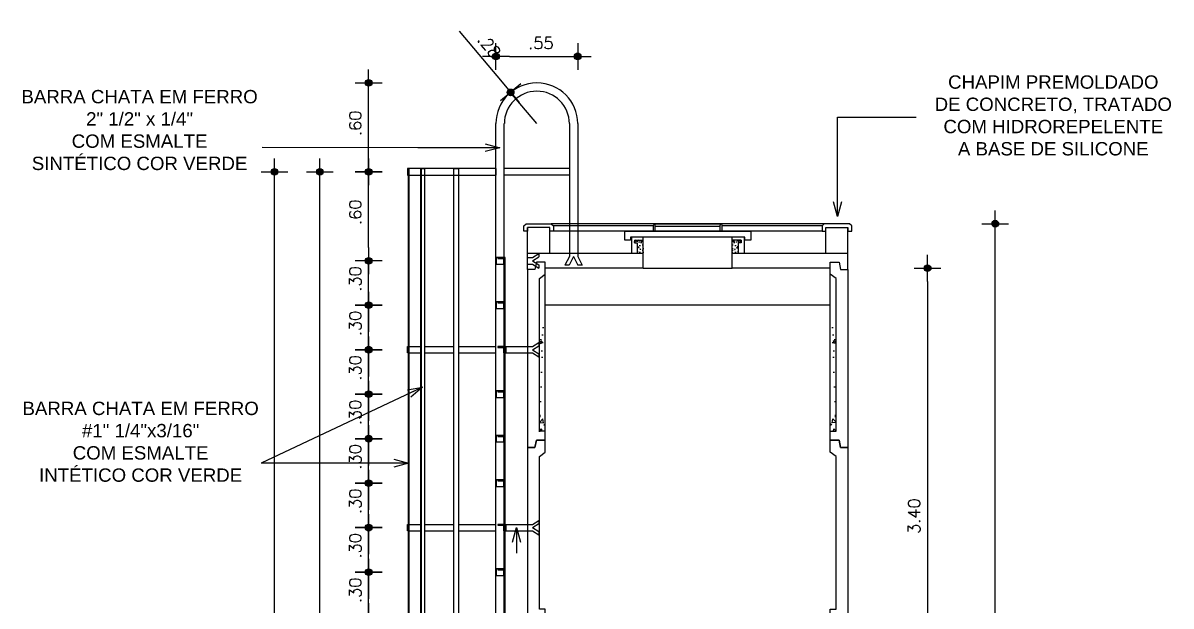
# Model space of a CAD drawing. Header units: millimetres. Extents: x 490 to 675, y -160 to -87.
# Drawn here: x 535.87 to 543.61, y -100.07 to -96.14 of the extents above; entities that cross this region are included whole.
import ezdxf
from ezdxf.xclip import XClip

# ---------------------------------------------------------------- set-up
doc = ezdxf.new("R2010")
doc.units = ezdxf.units.MM
doc.header["$LTSCALE"] = 2.5
doc.header["$XCLIPFRAME"] = 2
doc.linetypes.add('DASHED2', pattern=[0.375, 0.25, -0.125])
doc.linetypes.add('HIDDEN2', pattern=[0.1875, 0.125, -0.0625])
for name, color, linetype in [('AN_ESPECS', 7, 'Continuous'), ('ARQ_ALVENARIA', 1, 'Continuous'), ('ARQ_CORTE', 3, 'Continuous'), ('ARQ_ESTRUTURA', 6, 'Continuous'), ('ARQ_HAT', 8, 'Continuous'), ('ARQ_PROJEÇÃO', 8, 'DASHED2'), ('ARQ_VISTA1', 7, 'Continuous'), ('ARQ_VISTA2', 2, 'Continuous'), ('COTAS', 1, 'Continuous'), ('Leader', 1, 'Continuous'), ('TXAMB', 2, 'Continuous')]:
    doc.layers.add(name, color=color, linetype=linetype)
doc.styles.add('ARIAL', font='arial.ttf')
doc.styles.add('COTA50', font='ROMANS.shx')
doc.dimstyles.new('COTA50', dxfattribs={"dimtxt": 0.08, "dimasz": 0.09, "dimexe": 0.05, "dimexo": 0.95, "dimgap": 0.05, "dimtad": 1, "dimzin": 4, "dimdsep": 46, "dimtxsty": 'COTA50', "dimblk": 'bola', "dimcen": -0.1, "dimdle": 0.05, "dimse1": 1, "dimse2": 1, "dimclrd": 256, "dimclre": 3, "dimclrt": 2, "dimadec": 0, "dimazin": 0, "dimtfac": 1, "dimtix": 1, "dimtmove": 2, "dimatfit": 3, "dimldrblk": 'bola', "dimfxl": 1, "dimtvp": 1.25, "dimtolj": 1, "dimtzin": 4, "dimarcsym": 0})
doc.dimstyles.new('COTA50$7', dxfattribs={"dimtxt": 0.09, "dimasz": 0.1, "dimexe": 0.05, "dimexo": 0.95, "dimgap": 0.1, "dimtad": 1, "dimzin": 4, "dimdsep": 46, "dimtxsty": 'COTA50', "dimblk": 'USERTICK', "dimblk1": 'OPEN30', "dimblk2": 'OPEN30', "dimsah": 1, "dimcen": -0.1, "dimdle": 0.05, "dimse1": 1, "dimse2": 1, "dimclrd": 256, "dimclre": 3, "dimclrt": 2, "dimadec": 0, "dimazin": 0, "dimtfac": 1, "dimtix": 1, "dimtmove": 2, "dimatfit": 3, "dimldrblk": 'OPEN30', "dimfxl": 1, "dimtvp": 1.25, "dimtolj": 1, "dimtzin": 4, "dimarcsym": 0})

# ---------------------------------------------------------------- blocks, each defined once
blk = doc.blocks.new('Degrau_Corte3')
at = {"layer": 'ARQ_VISTA1'}
for p, q in [((-0.7973, 0.0221), (-0.7198, 0.0221)), ((-0.6928, 0.0221), (-0.4958, 0.0221)), ((-0.4641, 0.0221), (-0.2125, 0.0221)), ((-0.15, 0.0221), (0, 0.0221)), ((-0.1436, -0.0221), (-0.1436, 0.0221)), ((-0.7973, -0.0221), (-0.7198, -0.0221)), ((-0.6928, -0.0221), (-0.4958, -0.0221)), ((-0.4641, -0.0221), (-0.2125, -0.0221)), ((-0.15, -0.0221), (0, -0.0221))]:
    blk.add_line(p, q, dxfattribs=at)
at = {"layer": 'ARQ_VISTA2', "color": 3}
for points in [[(-0.8036, -0.0221), (-0.81, -0.0221), (-0.81, 0.0221), (-0.8036, 0.0221)], [(-0.2005, 0.0157), (-0.1627, 0.0157), (-0.1627, -0.0221), (-0.1563, -0.0221), (-0.1563, 0.0221), (-0.2005, 0.0221)]]:
    blk.add_lwpolyline(points, close=True, dxfattribs=at)
blk = doc.blocks.new('Chumbador')
at = {"linetype": 'HIDDEN2'}
for p, q in [((0, 0), (0.033, 0)), ((0.033, 0), (0.0757, 0.0269)), ((0.033, -0.0221), (0.0757, 0.0048)), ((0.0757, 0.0269), (0.0757, 0.0048)), ((0, -0.0442), (0.033, -0.0442)), ((0.033, -0.0221), (0.0757, -0.049)), ((0.033, -0.0442), (0.0757, -0.071)), ((0.0757, -0.049), (0.0757, -0.071))]:
    blk.add_line(p, q, dxfattribs=at)
blk = doc.blocks.new('_OPEN30')
at = {"color": 0, "linetype": 'ByBlock', "ltscale": 0.5}
for p, q in [((-1, 0.268), (0, 0)), ((0, 0), (-1, -0.268)), ((0, 0), (-1, 0))]:
    blk.add_line(p, q, dxfattribs=at)
blk = doc.blocks.new('USERTICK')
at = {"color": 0}
for p, q in [((0, 1), (0, -1)), ((-1, 0), (1, 0))]:
    blk.add_line(p, q, dxfattribs=at)
blk.add_circle((0, 0), 0.25, dxfattribs=at)
blk = doc.blocks.new('bola')
blk.add_hatch(color=0).paths.add_polyline_path([(-0.25, 0, 1), (0.25, 0, 1)])
at = {"color": 0}
for p, q in [((0, 1), (0, 0.25)), ((-1, 0), (-0.25, 0)), ((0.25, 0), (1, 0)), ((0, -0.25), (0, -1))]:
    blk.add_line(p, q, dxfattribs=at)
blk.add_circle((0, 0), 0.25, dxfattribs=at)
blk = doc.blocks.new('*D97')
at = {"layer": 'COTAS', "lineweight": -2}
for p, q in [((538.2024, -100.0522), (538.2024, -99.9622)), ((538.2024, -100.4422), (538.2024, -100.1422)), ((538.2024, -100.5322), (538.2024, -100.6222))]:
    blk.add_line(p, q, dxfattribs=at)
at = {"layer": 'DEFPOINTS', "color": 0}
for p in [(538.2024, -100.1422), (539.039, -100.1422), (539.1827, -100.4422)]:
    blk.add_point(p, dxfattribs=at)
at = {"layer": 'COTAS', "lineweight": -2, "xscale": 0.09, "yscale": 0.09, "zscale": 0.09}
for p, rotation in [((538.2024, -100.1422), 270), ((538.2024, -100.4422), 90)]:
    blk.add_blockref('bola', p, dxfattribs=dict(at, rotation=rotation))
at = {"layer": 'COTAS', "color": 2, "insert": (538.1124, -100.2922), "char_height": 0.08, "attachment_point": 5, "rotation": 90, "style": 'COTA50'}
blk.add_mtext('\\A1; .30', dxfattribs=at)
blk = doc.blocks.new('*D98')
at = {"layer": 'COTAS', "lineweight": -2}
for p, q in [((538.2024, -99.7522), (538.2024, -99.6622)), ((538.2024, -100.1422), (538.2024, -99.8422)), ((538.2024, -100.2322), (538.2024, -100.3222))]:
    blk.add_line(p, q, dxfattribs=at)
at = {"layer": 'DEFPOINTS', "color": 0}
for p in [(538.2024, -99.8422), (539.039, -99.8422), (539.1827, -100.1422)]:
    blk.add_point(p, dxfattribs=at)
at = {"layer": 'COTAS', "lineweight": -2, "xscale": 0.09, "yscale": 0.09, "zscale": 0.09}
for p, rotation in [((538.2024, -99.8422), 270), ((538.2024, -100.1422), 90)]:
    blk.add_blockref('bola', p, dxfattribs=dict(at, rotation=rotation))
at = {"layer": 'COTAS', "color": 2, "insert": (538.1124, -99.9922), "char_height": 0.08, "attachment_point": 5, "rotation": 90, "style": 'COTA50'}
blk.add_mtext('\\A1; .30', dxfattribs=at)
blk = doc.blocks.new('*D99')
at = {"layer": 'COTAS', "lineweight": -2}
for p, q in [((538.2024, -99.4522), (538.2024, -99.3622)), ((538.2024, -99.8422), (538.2024, -99.5422)), ((538.2024, -99.9322), (538.2024, -100.0222))]:
    blk.add_line(p, q, dxfattribs=at)
at = {"layer": 'DEFPOINTS', "color": 0}
for p in [(538.2024, -99.5422), (539.039, -99.5422), (539.1827, -99.8422)]:
    blk.add_point(p, dxfattribs=at)
at = {"layer": 'COTAS', "lineweight": -2, "xscale": 0.09, "yscale": 0.09, "zscale": 0.09}
for p, rotation in [((538.2024, -99.5422), 270), ((538.2024, -99.8422), 90)]:
    blk.add_blockref('bola', p, dxfattribs=dict(at, rotation=rotation))
at = {"layer": 'COTAS', "color": 2, "insert": (538.1124, -99.6922), "char_height": 0.08, "attachment_point": 5, "rotation": 90, "style": 'COTA50'}
blk.add_mtext('\\A1; .30', dxfattribs=at)
blk = doc.blocks.new('*D100')
at = {"layer": 'COTAS', "lineweight": -2}
for p, q in [((538.2024, -99.1522), (538.2024, -99.0622)), ((538.2024, -99.5422), (538.2024, -99.2422)), ((538.2024, -99.6322), (538.2024, -99.7222))]:
    blk.add_line(p, q, dxfattribs=at)
at = {"layer": 'DEFPOINTS', "color": 0}
for p in [(538.2024, -99.2422), (539.039, -99.2422), (539.1827, -99.5422)]:
    blk.add_point(p, dxfattribs=at)
at = {"layer": 'COTAS', "lineweight": -2, "xscale": 0.09, "yscale": 0.09, "zscale": 0.09}
for p, rotation in [((538.2024, -99.2422), 270), ((538.2024, -99.5422), 90)]:
    blk.add_blockref('bola', p, dxfattribs=dict(at, rotation=rotation))
at = {"layer": 'COTAS', "color": 2, "insert": (538.1124, -99.3922), "char_height": 0.08, "attachment_point": 5, "rotation": 90, "style": 'COTA50'}
blk.add_mtext('\\A1; .30', dxfattribs=at)
blk = doc.blocks.new('*D101')
at = {"layer": 'COTAS', "lineweight": -2}
for p, q in [((538.2024, -98.8522), (538.2024, -98.7622)), ((538.2024, -99.2422), (538.2024, -98.9422)), ((538.2024, -99.3322), (538.2024, -99.4222))]:
    blk.add_line(p, q, dxfattribs=at)
at = {"layer": 'DEFPOINTS', "color": 0}
for p in [(538.2024, -98.9422), (539.039, -98.9422), (539.1827, -99.2422)]:
    blk.add_point(p, dxfattribs=at)
at = {"layer": 'COTAS', "lineweight": -2, "xscale": 0.09, "yscale": 0.09, "zscale": 0.09}
for p, rotation in [((538.2024, -98.9422), 270), ((538.2024, -99.2422), 90)]:
    blk.add_blockref('bola', p, dxfattribs=dict(at, rotation=rotation))
at = {"layer": 'COTAS', "color": 2, "insert": (538.1124, -99.0922), "char_height": 0.08, "attachment_point": 5, "rotation": 90, "style": 'COTA50'}
blk.add_mtext('\\A1; .30', dxfattribs=at)
blk = doc.blocks.new('*D102')
at = {"layer": 'COTAS', "lineweight": -2}
for p, q in [((538.2024, -98.2522), (538.2024, -98.1622)), ((538.2024, -98.6422), (538.2024, -98.3422)), ((538.2024, -98.7322), (538.2024, -98.8222))]:
    blk.add_line(p, q, dxfattribs=at)
at = {"layer": 'DEFPOINTS', "color": 0}
for p in [(538.2024, -98.3422), (539.039, -98.3422), (539.1827, -98.6422)]:
    blk.add_point(p, dxfattribs=at)
at = {"layer": 'COTAS', "lineweight": -2, "xscale": 0.09, "yscale": 0.09, "zscale": 0.09}
for p, rotation in [((538.2024, -98.3422), 270), ((538.2024, -98.6422), 90)]:
    blk.add_blockref('bola', p, dxfattribs=dict(at, rotation=rotation))
at = {"layer": 'COTAS', "color": 2, "insert": (538.1124, -98.4922), "char_height": 0.08, "attachment_point": 5, "rotation": 90, "style": 'COTA50'}
blk.add_mtext('\\A1; .30', dxfattribs=at)
blk = doc.blocks.new('*D103')
at = {"layer": 'COTAS', "lineweight": -2}
for p, q in [((538.2024, -97.9522), (538.2024, -97.8622)), ((538.2024, -98.3422), (538.2024, -98.0422)), ((538.2024, -98.4322), (538.2024, -98.5222))]:
    blk.add_line(p, q, dxfattribs=at)
at = {"layer": 'DEFPOINTS', "color": 0}
for p in [(538.2024, -98.0422), (539.039, -98.0422), (539.1827, -98.3422)]:
    blk.add_point(p, dxfattribs=at)
at = {"layer": 'COTAS', "lineweight": -2, "xscale": 0.09, "yscale": 0.09, "zscale": 0.09}
for p, rotation in [((538.2024, -98.0422), 270), ((538.2024, -98.3422), 90)]:
    blk.add_blockref('bola', p, dxfattribs=dict(at, rotation=rotation))
at = {"layer": 'COTAS', "color": 2, "insert": (538.1124, -98.1922), "char_height": 0.08, "attachment_point": 5, "rotation": 90, "style": 'COTA50'}
blk.add_mtext('\\A1; .30', dxfattribs=at)
blk = doc.blocks.new('*D104')
at = {"layer": 'COTAS', "lineweight": -2}
for p, q in [((538.2024, -97.6522), (538.2024, -97.5622)), ((538.2024, -98.0422), (538.2024, -97.7422)), ((538.2024, -98.1322), (538.2024, -98.2222))]:
    blk.add_line(p, q, dxfattribs=at)
at = {"layer": 'DEFPOINTS', "color": 0}
for p in [(538.2024, -97.7422), (539.039, -97.7422), (539.1827, -98.0422)]:
    blk.add_point(p, dxfattribs=at)
at = {"layer": 'COTAS', "lineweight": -2, "xscale": 0.09, "yscale": 0.09, "zscale": 0.09}
for p, rotation in [((538.2024, -97.7422), 270), ((538.2024, -98.0422), 90)]:
    blk.add_blockref('bola', p, dxfattribs=dict(at, rotation=rotation))
at = {"layer": 'COTAS', "color": 2, "insert": (538.1124, -97.8922), "char_height": 0.08, "attachment_point": 5, "rotation": 90, "style": 'COTA50'}
blk.add_mtext('\\A1; .30', dxfattribs=at)
blk = doc.blocks.new('*D105')
at = {"layer": 'COTAS', "lineweight": -2}
blk.add_line((538.2024, -97.0522), (538.2024, -96.6322), dxfattribs=at)
at = {"layer": 'DEFPOINTS', "color": 0}
for p in [(538.2024, -96.5422), (539.2455, -96.5422), (538.3687, -97.1422)]:
    blk.add_point(p, dxfattribs=at)
at = {"layer": 'COTAS', "lineweight": -2, "xscale": 0.09, "yscale": 0.09, "zscale": 0.09}
for p, rotation in [((538.2024, -96.5422), 90), ((538.2024, -97.1422), 270)]:
    blk.add_blockref('bola', p, dxfattribs=dict(at, rotation=rotation))
at = {"layer": 'COTAS', "color": 2, "insert": (538.1124, -96.8422), "char_height": 0.08, "attachment_point": 5, "rotation": 90, "style": 'COTA50'}
blk.add_mtext('\\A1; .60', dxfattribs=at)
blk = doc.blocks.new('*D106')
at = {"layer": 'COTAS', "lineweight": -2}
blk.add_line((537.8728, -109.0522), (537.8728, -97.2322), dxfattribs=at)
at = {"layer": 'DEFPOINTS', "color": 0}
for p in [(537.8728, -97.1422), (538.4632, -97.1422), (538.3727, -109.1422)]:
    blk.add_point(p, dxfattribs=at)
at = {"layer": 'COTAS', "lineweight": -2, "xscale": 0.09, "yscale": 0.09, "zscale": 0.09}
for p, rotation in [((537.8728, -97.1422), 90), ((537.8728, -109.1422), 270)]:
    blk.add_blockref('bola', p, dxfattribs=dict(at, rotation=rotation))
at = {"layer": 'COTAS', "color": 2, "insert": (537.7828, -103.1422), "char_height": 0.08, "attachment_point": 5, "rotation": 90, "style": 'COTA50'}
blk.add_mtext('\\A1; 12.00', dxfattribs=at)
blk = doc.blocks.new('*D107')
at = {"layer": 'COTAS', "lineweight": -2}
for p, q in [((538.2024, -98.5522), (538.2024, -98.4622)), ((538.2024, -98.9422), (538.2024, -98.6422)), ((538.2024, -99.0322), (538.2024, -99.1222))]:
    blk.add_line(p, q, dxfattribs=at)
at = {"layer": 'DEFPOINTS', "color": 0}
for p in [(538.2024, -98.6422), (539.039, -98.6422), (539.1827, -98.9422)]:
    blk.add_point(p, dxfattribs=at)
at = {"layer": 'COTAS', "lineweight": -2, "xscale": 0.09, "yscale": 0.09, "zscale": 0.09}
for p, rotation in [((538.2024, -98.6422), 270), ((538.2024, -98.9422), 90)]:
    blk.add_blockref('bola', p, dxfattribs=dict(at, rotation=rotation))
at = {"layer": 'COTAS', "color": 2, "insert": (538.1124, -98.7922), "char_height": 0.08, "attachment_point": 5, "rotation": 90, "style": 'COTA50'}
blk.add_mtext('\\A1; .30', dxfattribs=at)
blk = doc.blocks.new('*D178')
at = {"layer": 'COTAS', "lineweight": -2}
blk.add_line((539.1507, -96.3638), (539.5213, -96.3638), dxfattribs=at)
at = {"layer": 'DEFPOINTS', "color": 0}
for p in [(539.6113, -96.3638), (539.0607, -96.8175), (539.6113, -96.8175)]:
    blk.add_point(p, dxfattribs=at)
at = {"layer": 'COTAS', "lineweight": -2, "xscale": 0.09, "yscale": 0.09, "zscale": 0.09, "rotation": 180}
blk.add_blockref('bola', (539.0607, -96.3638), dxfattribs=at)
at = {"layer": 'COTAS', "lineweight": -2, "xscale": 0.09, "yscale": 0.09, "zscale": 0.09}
blk.add_blockref('bola', (539.6113, -96.3638), dxfattribs=at)
at = {"layer": 'COTAS', "color": 2, "insert": (539.336, -96.2738), "char_height": 0.08, "attachment_point": 5, "style": 'COTA50'}
blk.add_mtext('\\A1; .55', dxfattribs=at)
blk = doc.blocks.new('*D179')
at = {"layer": 'COTAS', "lineweight": -2}
for p, q in [((538.8135, -96.1928), (539.1016, -96.5373)), ((539.336, -96.8175), (539.1594, -96.6063))]:
    blk.add_line(p, q, dxfattribs=at)
at = {"layer": 'DEFPOINTS', "color": 0}
for p in [(539.1594, -96.6063), (539.336, -96.8175)]:
    blk.add_point(p, dxfattribs=at)
at = {"layer": 'COTAS', "lineweight": -2, "xscale": 0.09, "yscale": 0.09, "zscale": 0.09, "rotation": 309.908874153343}
blk.add_blockref('bola', (539.1594, -96.6063), dxfattribs=at)
at = {"layer": 'COTAS', "color": 2, "insert": (538.9977, -96.2728), "char_height": 0.08, "attachment_point": 5, "rotation": 309.90887, "style": 'COTA50'}
blk.add_mtext('\\A1; .28', dxfattribs=at)
blk = doc.blocks.new('*D108')
at = {"layer": 'COTAS', "lineweight": -2}
blk.add_line((538.2024, -97.6522), (538.2024, -97.2322), dxfattribs=at)
at = {"layer": 'DEFPOINTS', "color": 0}
for p in [(538.2024, -97.1422), (538.3687, -97.1422), (539.1827, -97.7422)]:
    blk.add_point(p, dxfattribs=at)
at = {"layer": 'COTAS', "lineweight": -2, "xscale": 0.09, "yscale": 0.09, "zscale": 0.09}
for p, rotation in [((538.2024, -97.1422), 90), ((538.2024, -97.7422), 270)]:
    blk.add_blockref('bola', p, dxfattribs=dict(at, rotation=rotation))
at = {"layer": 'COTAS', "color": 2, "insert": (538.1124, -97.4422), "char_height": 0.08, "attachment_point": 5, "rotation": 90, "style": 'COTA50'}
blk.add_mtext('\\A1; .60', dxfattribs=at)
blk = doc.blocks.new('*D131')
at = {"layer": 'COTAS', "lineweight": -2}
blk.add_line((537.5684, -109.6522), (537.5684, -97.2322), dxfattribs=at)
at = {"layer": 'DEFPOINTS', "color": 0}
for p in [(537.5684, -97.1422), (538.4632, -97.1422), (539.0263, -109.7422)]:
    blk.add_point(p, dxfattribs=at)
at = {"layer": 'COTAS', "lineweight": -2, "xscale": 0.09, "yscale": 0.09, "zscale": 0.09}
for p, rotation in [((537.5684, -97.1422), 90), ((537.5684, -109.7422), 270)]:
    blk.add_blockref('bola', p, dxfattribs=dict(at, rotation=rotation))
at = {"layer": 'COTAS', "color": 2, "insert": (537.4784, -103.4422), "char_height": 0.08, "attachment_point": 5, "rotation": 90, "style": 'COTA50'}
blk.add_mtext('\\A1; 12.60', dxfattribs=at)
blk = doc.blocks.new('*D185')
at = {"layer": 'COTAS', "lineweight": -2}
blk.add_line((542.426, -110.5022), (542.426, -97.5822), dxfattribs=at)
at = {"layer": 'DEFPOINTS', "color": 0}
for p in [(541.4332, -97.4922), (542.426, -97.4922), (541.4332, -110.5922)]:
    blk.add_point(p, dxfattribs=at)
at = {"layer": 'COTAS', "lineweight": -2, "xscale": 0.09, "yscale": 0.09, "zscale": 0.09}
for p, rotation in [((542.426, -97.4922), 90), ((542.426, -110.5922), 270)]:
    blk.add_blockref('bola', p, dxfattribs=dict(at, rotation=rotation))
at = {"layer": 'COTAS', "color": 2, "insert": (542.336, -104.0422), "char_height": 0.08, "attachment_point": 5, "rotation": 90, "style": 'COTA50'}
blk.add_mtext('\\A1; 13.10', dxfattribs=at)
blk = doc.blocks.new('*D186')
at = {"layer": 'COTAS', "lineweight": -2}
blk.add_line((541.9697, -97.8822), (541.9697, -101.1022), dxfattribs=at)
at = {"layer": 'DEFPOINTS', "color": 0}
for p in [(541.3132, -97.7922), (541.2032, -101.1922), (541.9697, -101.1922)]:
    blk.add_point(p, dxfattribs=at)
at = {"layer": 'COTAS', "lineweight": -2, "xscale": 0.09, "yscale": 0.09, "zscale": 0.09}
for p, rotation in [((541.9697, -97.7922), 90), ((541.9697, -101.1922), 270)]:
    blk.add_blockref('bola', p, dxfattribs=dict(at, rotation=rotation))
at = {"layer": 'COTAS', "color": 2, "insert": (541.8797, -99.4922), "char_height": 0.08, "attachment_point": 5, "rotation": 90, "style": 'COTA50'}
blk.add_mtext('\\A1; 3.40', dxfattribs=at)

msp = doc.modelspace()

# ---------------------------------------------------------------- hatches: boundary and pattern name
at = {"layer": 'ARQ_HAT'}
h = msp.add_hatch(dxfattribs=at)
h.set_pattern_fill('AR-CONC,_O', color=256, scale=0.0075)
h.set_pattern_definition([(130, (220.980455, -52.425543), (-0.0537945137, -0.00470641), [0.005625, -0.061875]), (185, (220.980455, -52.42554), (0.01040635, 0.05641441), [0.0045, -0.0495]), (79.5486, (220.97597, -52.425935), (-0.043388204, 0.051707966), [0.004780514, -0.052585658]), (133.8158, (220.980455, -52.41054), (-0.080043079, -0.012413926), [0.0084375, -0.0928125]), (83.3644, (220.973785, -52.41158), (-0.070099703, 0.07305884), [0.007170772, -0.078878475]), (188.8158, (220.980455, -52.41054), (-0.070099646, 0.073058895), [0.00675, -0.07425]), (159, (220.972955, -52.414293), (-0.044768029, -0.030196417), [0.005625, -0.061875]), (214, (220.972955, -52.41429), (-0.01824865, 0.054386253), [0.0045, -0.0495]), (108.5486, (220.969225, -52.41681), (-0.063016697, 0.024189787), [0.004780514, -0.052585658]), (142.5, (220.980455, -52.425543), (-0.0009119891, 0.024967039), [0, -0.0489, 0, -0.05025, 0, -0.0496875]), (172.5, (220.980455, -52.425543), (-0.0197302153, 0.0295808784), [0, -0.02865, 0, -0.047775, 0, -0.0189375]), (212.5, (220.99718, -52.425543), (-0.0400366827, -0.0016916154), [0, -0.01875, 0, -0.0585, 0, -0.077625]), (222.5, (221.00468, -52.425543), (-0.0437389627, 0.0075078737), [0, -0.024375, 0, -0.03885, 0, -0.055125])])
h.paths.add_polyline_path([(540.0132, -97.6222), (539.9932, -97.6222), (539.9932, -97.6022), (540.0532, -97.6022), (540.0532, -97.6922), (540.0132, -97.6922)])
h = msp.add_hatch(dxfattribs=at)
h.set_pattern_fill('AR-CONC,_O', color=256, scale=0.0075)
h.set_pattern_definition([(50, (859.725883, -52.425543), (0.0537945137, -0.00470641), [0.005625, -0.061875]), (355, (859.725883, -52.42554), (-0.01040635, 0.05641441), [0.0045, -0.0495]), (100.4514, (859.730366, -52.425935), (0.043388204, 0.051707966), [0.004780514, -0.052585658]), (46.1842, (859.72588, -52.41054), (0.080043079, -0.012413926), [0.0084375, -0.0928125]), (96.6356, (859.73255, -52.41158), (0.070099703, 0.07305884), [0.007170772, -0.078878475]), (351.1842, (859.72588, -52.41054), (0.070099646, 0.073058895), [0.00675, -0.07425]), (21, (859.733383, -52.414293), (0.044768029, -0.030196417), [0.005625, -0.061875]), (326, (859.733383, -52.41429), (0.01824865, 0.054386253), [0.0045, -0.0495]), (71.4514, (859.737114, -52.41681), (0.063016697, 0.024189787), [0.004780514, -0.052585658]), (37.5, (859.725883, -52.425543), (0.0009119891, 0.024967039), [0, -0.0489, 0, -0.05025, 0, -0.0496875]), (7.5, (859.725883, -52.425543), (0.0197302153, 0.0295808784), [0, -0.02865, 0, -0.047775, 0, -0.0189375]), (327.5, (859.709158, -52.425543), (0.0400366827, -0.0016916154), [0, -0.01875, 0, -0.0585, 0, -0.077625]), (317.5, (859.701658, -52.425543), (0.0437389627, 0.0075078737), [0, -0.024375, 0, -0.03885, 0, -0.055125])])
h.paths.add_polyline_path([(540.6932, -97.6222), (540.7132, -97.6222), (540.7132, -97.6022), (540.6532, -97.6022), (540.6532, -97.6922), (540.6932, -97.6922)])
h = msp.add_hatch(dxfattribs=at)
h.set_pattern_fill('AR-CONC', color=256, scale=0.03, style=0)
h.set_pattern_definition([(50, (539.35317, -98.89221), (0.21518, -0.018826), [0.0225, -0.2475]), (355, (539.35317, -98.8922), (-0.041625, 0.22566), [0.018, -0.198]), (100.45, (539.3711, -98.89378), (0.17355, 0.20683), [0.01912, -0.210343]), (46.184, (539.35317, -98.8322), (0.32017, -0.04966), [0.03375, -0.37125]), (96.636, (539.37985, -98.83635), (0.2804, 0.29224), [0.02868, -0.31551]), (351.184, (539.35317, -98.8322), (0.2804, 0.29224), [0.027, -0.297]), (21, (539.38317, -98.84721), (0.17907, -0.120786), [0.0225, -0.2475]), (326, (539.38317, -98.8472), (0.072995, 0.217545), [0.018, -0.198]), (71.45, (539.3981, -98.85728), (0.252067, 0.09676), [0.01912, -0.210343]), (37.5, (539.35317, -98.89221), (0.003648, 0.099868), [0, -0.1956, 0, -0.201, 0, -0.19875]), (7.5, (539.35317, -98.89221), (0.078921, 0.118324), [0, -0.1146, 0, -0.1911, 0, -0.07575]), (327.5, (539.28627, -98.89221), (0.160147, -0.0067665), [0, -0.075, 0, -0.234, 0, -0.3105]), (317.5, (539.25627, -98.89221), (0.174956, 0.030031), [0, -0.0975, 0, -0.1554, 0, -0.2205])])
h.paths.add_polyline_path([(539.3932, -98.1522), (539.3532, -98.1522), (539.3532, -98.8922), (539.3932, -98.8922)])
h = msp.add_hatch(dxfattribs=at)
h.set_pattern_fill('AR-CONC', color=256, scale=0.03, style=0)
h.set_pattern_definition([(130, (541.35317, -98.89221), (-0.21518, -0.018826), [0.0225, -0.2475]), (185, (541.35317, -98.8922), (0.041625, 0.22566), [0.018, -0.198]), (79.55, (541.33524, -98.89378), (-0.17355, 0.20683), [0.01912, -0.210343]), (133.816, (541.35317, -98.8322), (-0.32017, -0.04966), [0.03375, -0.37125]), (83.364, (541.3265, -98.83635), (-0.2804, 0.29224), [0.02868, -0.31551]), (188.816, (541.35317, -98.8322), (-0.2804, 0.29224), [0.027, -0.297]), (159, (541.32317, -98.84721), (-0.17907, -0.120786), [0.0225, -0.2475]), (214, (541.32317, -98.8472), (-0.072995, 0.217545), [0.018, -0.198]), (108.55, (541.30825, -98.85728), (-0.252067, 0.09676), [0.01912, -0.210343]), (142.5, (541.35317, -98.89221), (-0.003648, 0.099868), [0, -0.1956, 0, -0.201, 0, -0.19875]), (172.5, (541.35317, -98.89221), (-0.078921, 0.118324), [0, -0.1146, 0, -0.1911, 0, -0.07575]), (212.5, (541.42007, -98.89221), (-0.160147, -0.0067665), [0, -0.075, 0, -0.234, 0, -0.3105]), (222.5, (541.45007, -98.89221), (-0.174956, 0.030031), [0, -0.0975, 0, -0.1554, 0, -0.2205])])
h.paths.add_polyline_path([(541.3132, -98.1522), (541.3532, -98.1522), (541.3532, -98.8922), (541.3132, -98.8922)])

# ---------------------------------------------------------------- linework, layer by layer
at = {"layer": 'ARQ_ALVENARIA'}
for p, q in [((539.2732, -97.6922), (539.2732, -97.5172)), ((539.4232, -97.6922), (539.4232, -97.5172)), ((541.2832, -97.6922), (541.2832, -97.5172)), ((541.4332, -97.6922), (541.4332, -97.5172))]:
    msp.add_line(p, q, dxfattribs=at)
at = {"layer": 'ARQ_CORTE'}
for p, q in [((539.9932, -97.6022), (540.0532, -97.6022)), ((539.9932, -97.6022), (539.9932, -97.6222)), ((539.9932, -97.6222), (540.0132, -97.6222)), ((540.0132, -97.6222), (540.0132, -97.6922)), ((540.0532, -97.6922), (540.0532, -97.5822)), ((540.6532, -97.6922), (540.6532, -97.5822)), ((540.7132, -97.6022), (540.6532, -97.6022)), ((540.7132, -97.6222), (540.6932, -97.6222)), ((540.6932, -97.6222), (540.6932, -97.6922)), ((540.7132, -97.6022), (540.7132, -97.6222))]:
    msp.add_line(p, q, dxfattribs=at)
at = {"layer": 'ARQ_CORTE', "color": 1}
msp.add_lwpolyline([(538.4695, -97.1201), (538.4695, -109.1643), (538.4759, -109.1643), (538.4759, -97.1201), (538.4695, -97.1201)], close=True, dxfattribs=at)
at = {"layer": 'ARQ_CORTE'}
for points in [[(539.2732, -97.5172), (539.2732, -97.5422), (539.2482, -97.5422), (539.2482, -97.5072), (539.2632, -97.4922), (539.4332, -97.4922), (539.4482, -97.5072), (539.4482, -97.5422), (539.4232, -97.5422), (539.4232, -97.5172)], [(541.4332, -97.5172), (541.4332, -97.5422), (541.4582, -97.5422), (541.4582, -97.5072), (541.4432, -97.4922), (541.2732, -97.4922), (541.2582, -97.5072), (541.2582, -97.5422), (541.2832, -97.5422), (541.2832, -97.5172)], [(540.7382, -97.5822), (539.9682, -97.5822), (539.9682, -97.6022), (539.9282, -97.6022), (539.9282, -97.5422), (540.7782, -97.5422), (540.7782, -97.6022), (540.7382, -97.6022)]]:
    msp.add_lwpolyline(points, close=True, dxfattribs=at)
at = {"layer": 'ARQ_ESTRUTURA', "ltscale": 10}
for p, q in [((540.0532, -97.6922), (539.2732, -97.6922)), ((539.2732, -97.8022), (539.2732, -97.6922)), ((541.4332, -97.6922), (540.6532, -97.6922)), ((541.4332, -97.8022), (541.4332, -97.6922)), ((540.0532, -97.7922), (539.3932, -97.7922)), ((541.3132, -97.7922), (540.6532, -97.7922)), ((539.3932, -98.8922), (539.3932, -97.8322)), ((541.3132, -98.8922), (541.3132, -97.8322))]:
    msp.add_line(p, q, dxfattribs=at)
at = {"layer": 'ARQ_ESTRUTURA'}
for p, q in [((540.0532, -97.7922), (540.0532, -97.6922)), ((540.6532, -97.7922), (540.6532, -97.6922))]:
    msp.add_line(p, q, dxfattribs=at)
at = {"layer": 'ARQ_ESTRUTURA', "ltscale": 10}
for points in [[(539.3532, -98.8922), (539.3532, -97.8622), (539.3932, -97.8322), (539.3932, -97.7522), (539.3332, -97.7522), (539.3232, -97.8022), (539.2732, -97.8022), (539.2732, -99.0022), (539.3232, -99.0022), (539.3332, -98.9522), (539.3932, -98.9522), (539.3932, -98.8922)], [(541.3532, -98.8922), (541.3532, -97.8622), (541.3132, -97.8322), (541.3132, -97.7522), (541.3732, -97.7522), (541.3832, -97.8022), (541.4332, -97.8022), (541.4332, -99.0022), (541.3832, -99.0022), (541.3732, -98.9522), (541.3132, -98.9522), (541.3132, -98.8922)], [(539.3532, -100.0922), (539.3532, -99.0622), (539.3932, -99.0322), (539.3932, -98.9522), (539.3332, -98.9522), (539.3232, -99.0022), (539.2732, -99.0022), (539.2732, -100.2022), (539.3232, -100.2022), (539.3332, -100.1522), (539.3932, -100.1522), (539.3932, -100.0922)], [(541.3532, -100.0922), (541.3532, -99.0622), (541.3132, -99.0322), (541.3132, -98.9522), (541.3732, -98.9522), (541.3832, -99.0022), (541.4332, -99.0022), (541.4332, -100.2022), (541.3832, -100.2022), (541.3732, -100.1522), (541.3132, -100.1522), (541.3132, -100.0922)]]:
    msp.add_lwpolyline(points, close=True, dxfattribs=at)
at = {"layer": 'ARQ_HAT'}
msp.add_line((541.3132, -98.0422), (539.3932, -98.0422), dxfattribs=at)
at = {"layer": 'ARQ_PROJEÇÃO', "linetype": 'HIDDEN2'}
for p, q in [((539.5551, -97.7129), (539.5252, -97.7729)), ((539.5832, -97.7129), (539.5533, -97.7729)), ((539.5551, -97.6922), (539.5551, -97.7129)), ((539.5832, -97.7129), (539.6131, -97.7729)), ((539.6113, -97.6922), (539.6113, -97.7129)), ((539.6113, -97.7129), (539.6412, -97.7729)), ((539.5533, -97.7729), (539.5252, -97.7729)), ((539.6412, -97.7729), (539.6131, -97.7729))]:
    msp.add_line(p, q, dxfattribs=at)
at = {"layer": 'ARQ_VISTA1', "color": 1}
for p, q in [((539.0607, -109.7643), (539.0607, -96.8175)), ((539.1168, -109.7643), (539.1168, -96.8175)), ((539.5551, -96.8175), (539.5551, -97.6922)), ((539.6113, -96.8175), (539.6113, -97.6922)), ((538.5534, -109.1643), (538.5534, -97.1201)), ((538.5579, -109.1643), (538.5579, -97.1201)), ((538.5803, -109.1643), (538.5803, -97.1201)), ((538.7773, -109.1643), (538.7773, -97.1201)), ((538.8091, -109.1643), (538.8091, -97.1201)), ((539.5551, -97.1201), (539.1168, -97.1201)), ((539.5519, -97.1643), (539.1168, -97.1643)), ((541.2732, -97.4922), (539.4332, -97.4922)), ((540.5782, -97.4959), (540.1282, -97.4959)), ((540.1218, -97.5072), (539.4482, -97.5072)), ((541.2582, -97.5422), (539.4482, -97.5422)), ((540.1218, -97.5422), (540.1218, -97.5022)), ((540.1345, -97.5422), (540.1345, -97.5022)), ((540.5718, -97.5109), (540.1345, -97.5109)), ((540.5718, -97.5422), (540.5718, -97.5022)), ((540.5845, -97.5422), (540.5845, -97.5022)), ((541.2582, -97.5072), (540.5845, -97.5072))]:
    msp.add_line(p, q, dxfattribs=at)
at = {"layer": 'ARQ_VISTA1'}
for p, q in [((538.5534, -97.1201), (538.5803, -97.1201)), ((538.7773, -97.1201), (538.8091, -97.1201)), ((539.1232, -97.7201), (539.1168, -97.7201)), ((539.1232, -109.7643), (539.1232, -97.7201)), ((540.0532, -97.7922), (540.6532, -97.7922))]:
    msp.add_line(p, q, dxfattribs=at)
at = {"layer": 'ARQ_VISTA1', "color": 1}
for centre, radius in [((539.336, -96.8175), 0.2753), ((539.336, -96.8175), 0.2191), ((540.1282, -97.5022), 0.00635), ((540.5782, -97.5022), 0.00635)]:
    msp.add_arc(centre, radius, 0, 180, dxfattribs=at)
at = {"layer": 'ARQ_VISTA2'}
for p, q in [((539.9732, -97.5822), (539.9732, -97.6922)), ((540.7332, -97.5822), (540.7332, -97.6922))]:
    msp.add_line(p, q, dxfattribs=at)

# ---------------------------------------------------------------- block references
at = {"layer": 'ARQ_CORTE', "color": 1}
ref = msp.add_blockref('Degrau_Corte3', (539.2732, -97.1422), dxfattribs=at)
XClip(ref).set_block_clipping_path([(-0.8099739288, -0.022075), (-0.2124739288, 0.022075)])
at = {"layer": 'ARQ_CORTE'}
for p in [(539.2732, -98.3422), (539.2732, -99.5422)]:
    msp.add_blockref('Degrau_Corte3', p, dxfattribs=at)
at = {"layer": 'ARQ_PROJEÇÃO', "color": 4}
for p in [(539.2732, -97.7201), (539.2732, -98.3201), (539.2732, -99.5201)]:
    msp.add_blockref('Chumbador', p, dxfattribs=at)
at = {"layer": 'ARQ_VISTA1'}
ref = msp.add_blockref('Degrau_Corte3', (539.2732, -97.7422), dxfattribs=at)
XClip(ref).set_block_clipping_path([(-0.2124739288, -0.022075), (-0.1499739288, 0.022075)])
ref = msp.add_blockref('Degrau_Corte3', (539.2732, -97.7422), dxfattribs=at)
XClip(ref).set_block_clipping_path([(-0.2124739288, -0.022075), (-0.1499739288, 0.022075)])
ref = msp.add_blockref('Degrau_Corte3', (539.2732, -98.0422), dxfattribs=at)
XClip(ref).set_block_clipping_path([(-0.2124739288, -0.022075), (-0.1499739288, 0.022075)])
ref = msp.add_blockref('Degrau_Corte3', (539.2732, -98.6422), dxfattribs=at)
XClip(ref).set_block_clipping_path([(-0.2124739288, -0.022075), (-0.1499739288, 0.022075)])
ref = msp.add_blockref('Degrau_Corte3', (539.2732, -98.9422), dxfattribs=at)
XClip(ref).set_block_clipping_path([(-0.2124739288, -0.022075), (-0.1499739288, 0.022075)])
ref = msp.add_blockref('Degrau_Corte3', (539.2732, -99.2422), dxfattribs=at)
XClip(ref).set_block_clipping_path([(-0.2124739288, -0.022075), (-0.1499739288, 0.022075)])
ref = msp.add_blockref('Degrau_Corte3', (539.2732, -99.8422), dxfattribs=at)
XClip(ref).set_block_clipping_path([(-0.2124739288, -0.022075), (-0.1499739288, 0.022075)])

# ---------------------------------------------------------------- texts
at = {"layer": 'TXAMB', "char_height": 0.09, "width": 9.265517, "attachment_point": 2, "style": 'ARIAL'}
for s, insert in [('\\A1;CHAPIM PREMOLDADO\\PDE CONCRETO, TRATADO\\PCOM HIDROREPELENTE\\PA BASE DE SILICONE', (542.8169, -96.4917)), ('\\A1;BARRA CHATA {\\A0;EM FERRO} \\P2" 1/2" x 1/4"\\P{\\A0;COM ESMALTE \\PSINTÉTICO COR VERDE}', (536.6584, -96.5903)), ('BARRA CHATA EM FERRO \\P#1" 1/4"x3/16" \\PCOM ESMALTE \\PINTÉTICO COR VERDE ', (536.6655, -98.6928))]:
    msp.add_mtext(s, dxfattribs=dict(at, insert=insert))

# ---------------------------------------------------------------- dimensions: what is measured, and where the dimension line sits
at = {"layer": 'COTAS'}
dim = msp.add_radius_dim(center=(539.336, -96.8175), mpoint=(539.1594, -96.6063), dimstyle='COTA50', override={"dimpost": ' <>'}, dxfattribs=at)
dim.commit()
dim.dimension.update_dxf_attribs({"geometry": '*D179', "text_midpoint": (538.9977, -96.2728)})
at = {"layer": 'COTAS', "color": 1}
dim = msp.add_linear_dim(base=(539.6113, -96.3638), p1=(539.0607, -96.8175), p2=(539.6113, -96.8175), dimstyle='COTA50', override={"dimpost": ' <>'}, dxfattribs=at)
dim.commit()
dim.dimension.update_dxf_attribs({"geometry": '*D178', "text_midpoint": (539.336, -96.2738)})
at = {"layer": 'COTAS'}
for base, p1, p2, picture, middle in [((538.2024, -96.5422), (538.3687, -97.1422), (539.2455, -96.5422), '*D105', (538.1124, -96.8422)), ((537.5684, -97.1422), (539.0263, -109.7422), (538.4632, -97.1422), '*D131', (537.4784, -103.4422)), ((537.8728, -97.1422), (538.3727, -109.1422), (538.4632, -97.1422), '*D106', (537.7828, -103.1422)), ((538.2024, -97.1422), (539.1827, -97.7422), (538.3687, -97.1422), '*D108', (538.1124, -97.4422)), ((542.426, -97.4922), (541.4332, -110.5922), (541.4332, -97.4922), '*D185', (542.336, -104.0422)), ((538.2024, -97.7422), (539.1827, -98.0422), (539.039, -97.7422), '*D104', (538.1124, -97.8922)), ((541.9697, -101.1922), (541.3132, -97.7922), (541.2032, -101.1922), '*D186', (541.8797, -99.4922)), ((538.2024, -98.0422), (539.1827, -98.3422), (539.039, -98.0422), '*D103', (538.1124, -98.1922)), ((538.2024, -98.3422), (539.1827, -98.6422), (539.039, -98.3422), '*D102', (538.1124, -98.4922)), ((538.2024, -98.6422), (539.1827, -98.9422), (539.039, -98.6422), '*D107', (538.1124, -98.7922)), ((538.2024, -98.9422), (539.1827, -99.2422), (539.039, -98.9422), '*D101', (538.1124, -99.0922)), ((538.2024, -99.2422), (539.1827, -99.5422), (539.039, -99.2422), '*D100', (538.1124, -99.3922)), ((538.2024, -99.5422), (539.1827, -99.8422), (539.039, -99.5422), '*D99', (538.1124, -99.6922)), ((538.2024, -99.8422), (539.1827, -100.1422), (539.039, -99.8422), '*D98', (538.1124, -99.9922)), ((538.2024, -100.1422), (539.1827, -100.4422), (539.039, -100.1422), '*D97', (538.1124, -100.2922))]:
    dim = msp.add_linear_dim(base=base, p1=p1, p2=p2, angle=90, dimstyle='COTA50', override={"dimpost": ' <>'}, dxfattribs=at)
    dim.commit()
    dim.dimension.update_dxf_attribs({"geometry": picture, "text_midpoint": middle})

# ---------------------------------------------------------------- leaders
at = {"layer": 'AN_ESPECS'}
msp.add_leader([(539.1982, -99.5413), (539.1982, -99.7134)], dimstyle='COTA50$7', dxfattribs=at)
at = {"layer": 'Leader'}
for points in [[(541.3632, -97.444), (541.3632, -96.7731), (541.8938, -96.7731)], [(539.0876, -96.9795), (538.5345, -96.9795), (537.4846, -96.9792)], [(538.5662, -98.5949), (537.4778, -99.1084)], [(538.4718, -99.1078), (537.4778, -99.1084)]]:
    msp.add_leader(points, dimstyle='COTA50$7', dxfattribs=at)

doc.saveas('drawing.dxf')
